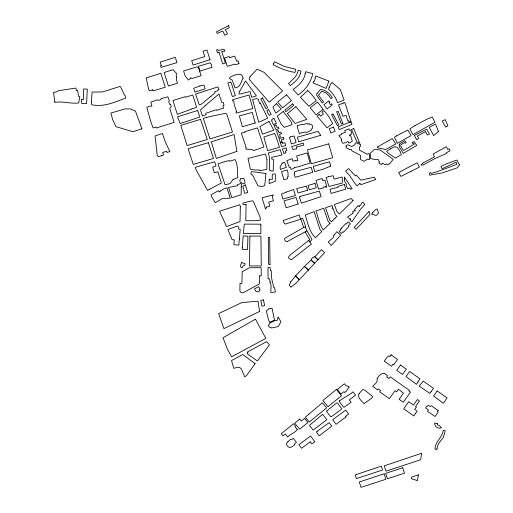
<?xml version="1.0" encoding="UTF-8"?>
<svg xmlns="http://www.w3.org/2000/svg" width="513" height="513" viewBox="0 0 513 513"><rect width="100%" height="100%" fill="white"/><g stroke="black" fill="none" stroke-linecap="round" stroke-linejoin="round"><path stroke-width="0.77" d="M309.781 241.963L311.936 239.686C309.878 234.531 305.299 230.401 305.055 224.514L302.574 218.211L300.721 218.782L303.651 227.528L284.651 238.372L284.651 239.872L285.491 241.02L286.889 241.751L306.819 230.978M308.679 240.52L311.41 244.105L291.378 259.732L288.793 258.302L288.627 256.782L290.082 255.051L309.737 239.674L305.12 231.902M303.651 227.528L305.402 226.977M259.616 275.847L259.61 283.804L243.361 292.654L241.674 292.808L240.321 291.692L239.898 290.807L239.994 283.407L241.905 283.407L242.194 271.749L249.305 267.78L261.188 267.671L261.239 275.827L259.616 275.847M270.697 170.316L270.697 170.964L273.224 171.015L273.493 159.434L271.717 158.998L271.749 157.356L281.996 155.022L280.239 149.604L268.325 153.009L269.626 158.055L269.543 170.053L270.697 170.316M242.251 247.689L242.245 249.267L247.542 249.517L247.914 236.172L243.22 235.897L242.251 247.689M241.245 186.944L241.129 194.767L231.825 197.729L228.554 187.412L237.596 185.719L237.275 184.757L241.059 183.417L241.77 185.93L241.245 186.944M270.139 281.746L269.909 282.919L270.608 282.913L271.101 286.421L270.755 292.384A22.29 22.29 0 0 0 275.436 291.891L274.538 287.549L273.795 287.543L271.691 278.617L271.23 270.588L270.46 270.575L270.12 267.594L267.978 267.497L268.068 278.848L269.511 278.835L270.139 281.746M346.153 146.564L346.14 147.763L350.058 149.706L351.585 149.539L351.745 150.739L360.466 155.336L360.613 159.562L363.98 161.338L367.552 159.094L368.789 159.755L369.629 159.222L369.443 154.015L368.571 153.554L367.379 154.304L359.536 150.162L359.414 146.93L360.607 146.179L360.177 143.954L359.677 144.268L355.964 142.761L355.124 143.287L354.938 144.692L351.783 146.481L347.731 144.743L346.063 145.795L346.153 146.564M249.902 236.044L249.44 265.92L261.264 265.92L260.931 236.095L249.902 236.044M269.242 179.236L269.171 183.648L275.173 181.32L275.564 176.414L275.192 174.01L272.98 173.952L272.159 175.773L272.403 179.294L269.242 179.236M246.067 204.533L245.785 220.731L254.903 220.731L260.213 220.212L260.194 217.371L253.313 201.352L252.095 200.763L242.982 202.975L242.995 204.507L246.067 204.533M266.984 159.537L266.798 169.431L259.398 170.746L259.18 169.97L255.147 170.04L250.363 169.239L248.016 158.453L265.407 154.022L266.984 159.537M240.347 206.81L240.026 221.558L226.605 226.547L219.558 211.196L239.763 204.745L240.347 206.81M81.747 99.407L81.638 103.408L86.614 103.536L87.281 89.095L83.606 88.999L83.33 99.451L81.747 99.407M176.626 77.341L176.543 80.009L177.447 83.177L168.399 86.024L164.141 72.506L173.08 69.691L176.581 73.5L176.145 75.097L176.626 77.341M260.867 225.278L260.854 233.601L243.399 233.601L244.226 224.098L260.809 224.194L260.867 225.278M91.417 101.85L91.34 103.485L91.878 104.774C103.741 107.307 114.752 102.125 125.608 98.156L125.3 95.803L124.435 94.995L120.446 86.556L119.369 86.626L102.677 91.898L92.084 92.096L91.417 101.85M296.661 146.936L296.533 148.847L292.929 149.482L291.634 146.615L303.266 143.05L303.843 145.102L296.661 146.936M344.415 179.563L344.345 180.582L346.371 184.109L346.128 185.398L347.699 188.656L349.969 188.008L350.334 189.284L352.207 188.746L344.383 177.062L344.415 179.563M239.34 238.949L238.827 245.163L233.877 244.727L234.294 239.802L232.139 239.718L227.881 229.548L237.147 226.124L238.442 226.682L238.891 229.183L240.231 229.26L239.34 238.949M437.012 448.888L436.961 449.497L434.947 449.01C434.998 441.648 442.501 437.557 443.226 430.445L445.271 430.734L443.399 437.371L438.718 443.335A15.441 15.441 0 0 0 437.012 448.888M273.57 63.868L273.474 64.869C280.278 68.434 287.421 71.256 295.046 72.429L295.648 69.21L284.459 66.53L274.526 61.752L273.57 63.868M246.041 147.353L245.868 149.11L251.857 149.424L253.582 150.61L263.894 147.026L257.462 127.891L244.759 131.713L244.823 132.508L241.334 133.053L246.041 147.353M54.814 101.574L54.737 102.35C62.836 101.003 70.653 103.972 78.72 102.959L79.797 96.591L78.483 96.232L77.655 90.506L76.36 90.75L75.975 88.063L58.373 90.698L56.892 91.865L53.538 92.385L54.814 101.574M265.984 173.503L264.721 185.642L262.04 186.52L258.09 185.956L252.556 175.036L251.255 174.484L250.876 173.118L251.556 171.599L265.984 173.503M326.852 410.887L326.768 411.702L330.558 416.582L331.372 416.691L341.44 409.297L341.562 408.483L337.477 403.026L336.663 402.923L326.852 410.887M300.394 73.423C299.124 78.861 294.436 82.26 290.3 85.6L288.505 83.51C292.404 79.624 297.425 76.29 298.136 70.281L300.958 71.025L300.394 73.423M399.217 144.935L399.544 147.122L403.263 153.387L416.768 145.423L414.062 141.569L412.08 142.62L412.523 143.383L413.664 143.063L414.203 144.14L403.718 150.508L402.981 149.745A23.367 23.367 0 0 1 401.423 147.103L400.653 146.013L400.993 144.692L404.706 142.537L405.424 143.185L406.232 142.71L404.795 140.722L399.665 143.845L399.217 144.935M421.615 453.255L420.66 459.763L385.981 471.152L384.243 465.862L421.615 453.255M377.651 146.917L377.51 147.834L385.731 149.463L395.837 143.999L392.208 138.561L377.651 146.917M377.241 378.568L376.882 382.121L372.637 386.334L377.645 389.861L378.318 388.899L380.614 390.521L379.671 391.861L389.418 398.678L394.952 390.797L396.645 391.772L398.473 389.175L403.455 393.15L399.101 399.313L403.282 402.25L410.477 392.079L408.733 390.848L409.387 390.322L402.211 385.327A35.564 35.564 0 0 0 398.447 382.679L390.278 376.792L389.027 378.568L386.738 376.959L387.552 375.798L384.09 373.105C380.883 373.438 378.665 375.875 377.241 378.568M418.396 474.839L417.441 480.636L411.24 478.629L411.753 477.045L418.396 474.839M339.516 400.724L339.369 401.519L343.498 407.053L344.3 407.175L351.097 402.192L349.244 399.922L355.58 395.1L352.931 391.836L351.072 393.516L339.516 400.724M305.197 73.442C304.28 80.554 298.598 85.613 293.077 89.512L298.149 94.956C305.754 89.89 310.711 82.369 312.821 73.622L305.594 71.717L305.197 73.442M283.612 220.366L283.259 221.86L285.164 224.098L300.554 219.301L299.201 214.941L283.612 220.366M437.512 423.706L437.236 424.783L439.038 425.386L441.456 427.695C438.288 429.477 434.255 426.444 434.626 422.962L437.512 423.706M278.008 317.759L277.212 320.343L275.391 320.401L269.889 323.152L268.28 325.595L269.883 327.499L270.851 327.461L271.492 328.019L278.27 326.563L280.932 321.798L278.258 317.105L278.008 317.759M333.905 235.352L333.238 237.525L328.23 242.001L331.244 245.522L340.67 235.172L336.938 231.671L333.905 235.352M297.668 125.525L297.239 126.916L299.297 133.47L304.857 132.033C307.351 133.168 309.301 131.046 311.385 130.193L311.135 129.25L312.295 128.455L312.802 127.025L312.417 125.576L311.231 124.646L309.794 124.582L309.538 123.659L307.364 124.223L307.172 123.505L305.94 123.614L303.427 124.768L302.106 124.422L297.668 125.525M329.134 87.518L328.557 89.358L332.046 92.891L335.47 97.746L337.605 102.664L344.082 100.022L340.363 89.647L331.982 82.446L330.455 84.318L329.134 87.518M250.075 76.546L249.171 79.316L269.171 102.132L282.657 90.955L263.951 72.295L257.141 69.223L250.075 76.546M243.015 78.123C241.052 81.849 240.251 87.62 235.069 87.87L232.229 80.099L229.516 78.521L230.113 77.162C233.562 75.417 242.354 71.063 243.015 78.123M241.54 262.553L240.494 265.638L241.033 267.523L242.213 267.869L242.963 266.035L244.438 265.426L245.201 263.778L241.54 262.553M328.904 81.125L326.14 88.409L312.962 82.824L313.501 81.4L314.103 81.638L315.578 77.912L314.963 77.668L315.649 75.93L328.904 81.125M239.558 91.545L238.917 93.315L239.609 94.161L250.043 91.526L251.633 97.271L256.423 95.918L245.567 80.945L239.558 91.545M341.677 139.869L341.401 140.549L342.363 142.864L343.017 143.294L345.589 142.685L348.045 141.421L348.705 142.992L349.417 142.973L352.309 141.248L350.61 135.528L349.706 135.868L349.366 135.06L351.232 134.246L351.655 132.54L350.469 129.956L349.597 130.206L348.987 128.84L344.742 130.61L345.416 132.335L341.511 133.598L341.761 134.316L338.753 135.618L340.959 138.125L341.677 139.869M240.373 178.954L239.834 180.249L240.199 182.07L243.925 184.039L245.131 182.731L243.758 178.235L240.373 178.954M259.873 289.89L259.443 290.871A2.411 2.411 0 0 1 255.673 290.993L254.525 288.8L258.693 286.626L259.841 288.819L259.873 289.89M290.756 281.855L289.268 285.202L290.954 287.235L296.456 282.766L324.646 252.601L321.491 249.664L314.835 256.801L317.977 259.745L314.597 256.724L312.359 257.667L311.077 259.995L314.629 263.297L311.147 260.059L304.337 266.516L308.634 270.107L304.414 266.433L295.571 275.891L290.756 281.855M359.138 393.618L358.305 395.44C359.004 398.806 361.678 401.346 364.063 403.635L371.765 398.056L372.675 396.549L364.814 390.156L362.723 389.489L359.138 393.618M317.053 93.635L316.515 94.758L317.707 96.899L322.311 102.953L323.6 101.959L318.528 95.367L321.664 91.199L325.992 92.885L328.891 95.751L330.975 98.695L332.302 97.765C329.801 93.308 325.665 89.999 320.497 89.416L317.053 93.635M288.075 176.312L287.306 177.844L287.517 178.755L283.933 179.762L281.496 171.611L287.293 169.97L288.005 172.727L288.075 176.312M349.154 386.892L346.346 391.137L344.646 392.554L343.941 391.675L341.01 394.067L337.304 389.514L344.415 383.743L345.974 385.564L349.154 386.892M266.568 207.072L265.503 209.092L262.092 197.819L273.429 194.908L272.288 196.626L273.48 200.795L268.671 202.16L269.819 206.149L266.568 207.072M294.635 173.785L294.231 174.542L295.193 177.318L312.783 172.317L311.102 167.27L294.815 171.631L294.43 172.336L294.635 173.785M379.338 161.967L378.85 162.845L381.467 164.596L382.499 163.083L385.218 164.801L386.507 163.859L387.674 164.853L388.989 163.724L389.502 164.064L393.138 159.357L380.422 150.162L374.676 149.168L370.271 153.175L370.508 158.543L374.997 159.562L378.337 159.556L379.338 161.967M287.94 441.661L286.568 443.604L286.632 444.643L287.37 446.15L289.653 447.573L291.891 446.842L294.892 444.7L294.391 444.034L296.45 442.386L293.282 438.333L291.083 439.763L290.653 439.237L287.94 441.661M282.208 163.153L280.143 166.84L280.297 169.476L286.389 167.276L284.529 162.14L282.208 163.153M350.648 218.942L350.026 220.032L351.937 221.802L360.004 209.964L364.692 204.546L363.589 202.712L362.178 202.417L360.53 205.258L359.068 205.963L359.389 206.572L358.119 205.707L354.175 210.054L355.387 210.875L354.643 210.702L352.431 211.94L353.329 213.087L347.558 217.018L349.956 219.256L350.648 218.942M417.877 382.05L416.537 384.34L406.02 376.504L409.592 371.444L419.923 378.761L417.877 382.05M372.509 212.831L371.713 214.145L376.176 215.473L378.581 213.28L377.228 209.009L375.574 209.554L372.509 212.831M391.079 354.759L389.938 356.644L389.091 355.823L386.949 357.375L384.256 361.107L391.56 366.282L393.009 364.224L393.74 364.743L397.53 359.466L391.079 354.759M415.35 413.561L413.863 415.998L403.699 408.765L408.765 401.698L413.484 405.052L417.383 399.518L419.461 400.98L415.556 406.52L416.453 407.155L414.696 409.297L417.14 411.343L415.35 413.561M247.901 352.578L247.202 353.707L257.398 360.972L269.421 344.871L266.619 341.62L247.542 351.918L247.901 352.578M161.217 98.643L160.563 99.695L158.575 100.324L157.453 99.804L150.937 102.087L151.893 106.133L148.853 106.306L146.84 107.621L150.925 122.017L153.118 127.917L155.946 127.025L156.26 128.032L174.144 122.389L169.765 108.499L171.265 106.608L170.502 104.184L169.636 104.453L168.655 101.343L169.444 100.811L167.847 96.745L161.217 98.643M255.121 363.704L246.708 375.311L244.784 376.997L241.36 368.918L239.77 367.552L237.724 367.237L233.806 368.385L231.523 360.581L242.79 354.483L255.121 363.704M438.179 410.56L437.499 411.535L438.224 412.035L435.062 416.498L427.457 411.227L428.393 409.906L425.546 407.918L426.976 405.879L427.592 406.309L428.252 405.373L430.234 406.45L431.369 405.757L438.179 410.56M431.157 391.624L429.926 393.388L419.134 386.154L423.257 381.114L433.472 388.328L431.157 391.624M308.935 414.106L305.338 417.21L309.268 422.007L326.608 407.854L322.414 402.743L308.935 414.106M400.493 365.025L396.735 370.348L402.538 374.445L406.296 369.11L400.493 365.025M437.159 390.932L433.594 395.978L443.328 403.256L447.086 397.947L437.159 390.932M459.462 164.929L457.365 167.789L442.11 172.926L429.657 175.202L429.535 173.009L430.478 172.522L431.112 173.458L437.679 171.496L456.57 164.474L456.249 162.166L442.155 168.726L440.923 166.43L446.13 163.961L456.936 160.05L459.462 164.929M233.146 179.403L229.856 183.686L225.085 184.757L217.993 163.852L224.707 161.582L229.324 160.575L229.548 161.287L235.069 159.537C238.269 164.827 236.948 171.772 237.852 177.697L233.146 179.403M341.248 228.33L340.343 229.484L340.837 229.946L339.292 231.613L341.312 233.498L342.864 231.831L343.364 232.299L347.994 227.503L348.904 226.348L348.404 225.887L350.405 223.739L348.385 221.853L346.384 224.001L345.884 223.533L341.248 228.33M346.031 416.941L336.066 424.296L332.68 419.705L345.691 410.092L348.628 414.062L345.57 416.319L346.031 416.941M329.699 101.914L329.038 102.626L329.859 103.921L330.5 104.575L331.834 103.799L332.238 104.934L327.018 108.903L323.908 104.767L328.897 100.817L329.699 101.914M368.982 211.548L354.15 227.413L356.137 229.266L369.995 214.434L368.982 211.548M422.904 163.038L420.923 165.128L423.058 165.013L435.357 158.382L446.669 153.4L446.336 152.771L450.081 150.784L449.022 148.712L447.721 149.418L446.31 146.769L433.1 154.08L434.556 156.869L422.904 163.038M335.104 218.121L331.436 221.847L329.724 220.109L325.531 207.752L332.033 205.521L332.757 207.618L332.078 207.983L332.424 208.971L333.168 208.708L335.278 214.633L336.977 216.383L335.104 218.121M276.424 103.658L272.935 107.185L275.834 113.129L281.175 108.955L276.424 103.658M353.072 200.525L339.375 214.056L336.919 211.459L334.335 204.565L351.097 198.531L353.072 200.525M321.818 231.459L315.482 237.724C309.185 231.825 307.832 222.918 305.28 215.094L314.103 211.645L320.009 229.632L321.818 231.459M317.105 431.388L316.406 432.068L319.201 435.858L331.764 426.079L329.192 422.609L317.105 431.388M330.013 223.373L323.273 229.933C319.176 224.252 318.458 217.397 315.873 211.029L323.69 208.272L328.006 221.141L330.013 223.373M297.335 429.477C294.828 433.081 290.486 433.69 287.684 437.134L285.369 433.972L282.919 435.845L281.214 433.754L293.551 423.719L295.526 426.149L294.962 426.579L297.335 429.477M359.882 183.398L357.131 185.924L354.63 183.096L349.962 175.965L345.647 171.15L348.539 168.591L355.317 175.831L356.323 175.106L360.825 180.178L374.169 177.229L375.798 179.403L360.992 184.686L359.882 183.398M307.781 90.557L300.432 97.278L308.922 106.3L316.367 100.554L311.07 93.719L307.781 90.557M205.104 105.761L200.506 109.814L202.411 115.951L206.034 114.758L205.598 113.424L206.553 113.065L216.377 109.679L216.64 110.359L223.636 108.025L222.841 105.87L224.066 105.409L223.136 102.247L221.808 102.472L218.955 93.969L205.104 105.761M268.838 308.839L266.356 310.987L268.344 319.381L269.588 322.433L274.493 320.086L272.044 308.313L268.838 308.839M438.442 131.501L433.652 135.586L429.246 127.416L435.479 124.056L438.442 131.501M190.862 77.97L188.444 80.022L185.046 75.712L183.59 70.98L196.992 66.805L198.614 67.934L201.07 75.751L192.195 78.438L190.862 77.97M319.163 114.361L317.124 116.06L326.973 127.833L332.687 123.678L328.82 116.688L324.011 110.513L321.933 112.161L323.421 114.04L320.702 116.194L319.163 114.361M294.648 167.475L293.244 168.649L291.102 169.412L290.287 167.135L289.319 167.482L286.799 160.684L292.154 158.652L292.968 161.262L295.738 160.351L295.905 160.947L297.854 160.389L296.61 155.984L307.229 152.97L310.064 163.083L297.809 166.911L294.648 167.475M322.606 414.324L309.422 425.38L313.193 430.112L326.852 419.666L322.606 414.324M210.894 96.29L201.07 104.421L199.692 105.018L198.916 104.056L195.575 94.078L217.89 86.909L219.038 89.64L217.807 90.019L217.993 90.647L214.658 91.692L215.03 92.891L210.894 96.29M220.282 191.112L219.288 191.933L218.397 190.656L210.997 194.799L211.401 196.364L215.261 202.68L222.745 198.345L230.286 198.23L226.964 187.822L224.053 188.726L220.282 191.112M292.622 103.857L284.76 110.289L285.863 111.712L293.846 105.197L292.622 103.857M295.866 106.698L287.376 113.623L295.129 123.498L306.793 119.356L295.866 106.698M299.746 419.102L294.783 423.154L299.707 429.182L307.941 422.455L304.594 418.358L301.323 421.032L299.746 419.102M286.536 94.809L277.616 102.074L282.663 107.775L291.448 100.612L286.536 94.809M336.419 389.476L322.908 400.454L327.993 406.719L341.511 395.735L336.419 389.476M310.237 441.84L301.522 448.279L298.867 444.694L310.609 436.005L314.847 441.744L311.814 443.976L310.237 441.84M283.214 111.481L277.283 116.105L281.041 123.813L284.311 127.371L292.077 124.614L290.852 121.312L283.214 111.481M323.139 109.333L316.059 114.784L310.173 107.794L317.553 102.1L323.139 109.333M396.337 135.964L394.414 137.285L397.338 143.332L411.08 135.599L407.873 130.001L396.337 135.964M228.708 25.65L216.512 31.857L217.236 33.512L221.77 31.357L223.129 31.511L224.707 35.243L227.599 33.864L225.22 29.741L229.215 27.811L228.708 25.65M446.688 126.32L445.592 127.051L442.296 121.074L445.207 119.644L447.939 125.909L446.688 126.32M414.857 125.704L409.868 128.923L412.971 134.675L434.915 122.274L432.254 117.028L426.207 119.535L414.857 125.704M236.647 111.552L235.845 112.078L236.313 113.117L252.8 108.499L249.036 95.02L232.549 99.708L232.633 100.843L233.665 100.837L234.37 105.319L236.647 111.552M211.85 67.363L199.967 71.089L198.448 66.26L210.272 62.817L211.497 64.644L211.85 67.363M262.451 97.919L260.835 98.964L265.901 108.576L267.639 107.73L262.451 97.919M286.831 150.309L285.305 151.284L285.895 152.765L283.894 153.502L282.426 148.994L286.376 147.866L286.831 150.309M390.355 148.892L386.622 151.226L387.623 152.778L395.414 158.126L401.378 154.605L400.172 151.508L397.415 147.385L394.709 146.68L390.355 148.892M191.849 108.936L177.351 114.373L172.932 100.542L185.308 96.643L185.501 97.258L192.734 94.982L196.646 107.384L191.849 108.936M411.112 171.265L400.929 176.421L398.601 172.592L417.12 162.756L419.435 167.046L411.112 171.265M255.48 319.15L223.001 337.746L227.413 349.109L231.607 356.824L265.83 338.4L255.48 319.15M273.852 118.33L271.723 119.542L272.102 120.311L271.518 120.626L273.512 124.672L276.404 123.235L273.852 118.33M269.024 121.453L259.892 126.531L262.483 134.156L273.737 130.206L269.024 121.453M209.342 189.374L207.521 190.381L196.062 169.713L195.203 167.315L214.671 161.775L216.037 166.077L212.581 167.174L214.357 172.766L217.884 171.823L221.372 182.994L209.342 189.374M300.137 196.447L299.342 196.883L301.362 203.161L321.093 196.626L319.304 191.073L300.137 196.447M425.476 131.661L417.383 136.035L418.73 138.529L416.62 139.671L414.344 135.464L426.662 129.167L429.49 134.047L427.265 134.97L425.476 131.661M268.53 109.577L266.831 110.487L267.85 113.29L269.434 115.316L271.133 114.405L268.53 109.577M333.033 114.008L331.603 114.771L337.426 125.659L338.856 124.896L333.033 114.008M245.368 184.981L242.861 186.322L244.637 193.388L247.766 192.522L245.368 184.981M275.802 124.896L274.051 125.768L276.065 129.86L279.008 128.455L278.219 126.923L277.052 127.41L275.802 124.896M290.326 136.926L289.505 137.337L291.358 143.909L296.059 142.569L294.186 135.996L290.326 136.926M260.29 103.023L259.52 103.395L258.353 99.221L256.519 98.528L252.601 99.612L258.738 122.299L267.683 118.176L260.29 103.023M259.52 311.494L223.931 328.615L218.621 313.597L241.828 302.561L258.058 301.195L259.52 311.494M356.432 474.499L355.259 475.064L356.432 478.597L382.583 470.004L381.306 466.125L356.432 474.499M286.408 192.042L281.554 194.183L282.939 199.063L295.443 195.498L293.545 189.541L286.408 192.042M161.287 65.542L160.569 65.85L161.063 67.376L176.831 62.676L175.626 58.046L175.177 57.392L160.171 62.099L161.287 65.542M330.705 166L323.203 169.2L314.77 171.599L313.289 166.379L329.513 161.755L330.705 166M199.871 85.979L193.715 88.281L194.908 92.09L205.142 88.877L203.95 85.068L199.871 85.979M353.726 128.564L351.508 129.488L356.843 141.735L359.716 143.204L353.726 128.564M350.847 121.677L338.17 126.968L339.273 129.629L351.982 124.332L350.847 121.677M320.689 135.285L298.713 141.812L297.405 137.163L318.079 131.366L320.689 135.285M333.424 127.051L329.199 128.801L330.936 132.982L335.143 131.245L333.424 127.051M298.124 204.007L286.196 207.803L284.003 200.878L296.02 197.402L298.124 204.007M343.133 103.094L338.497 104.941L342.985 116.323L346.012 115.31L347.788 120.786L348.648 120.529L349.244 122.344L350.969 121.773L345.352 103.889L344.685 102.491L343.133 103.094M342.889 123.421L341.382 124.011L336.605 111.744L338.112 111.161L342.889 123.421M161.249 155.785L158.395 156.619L157.299 155.849L155.067 135.971L162.416 133.438L165.276 141.819L169.848 151.579L166.981 152.457L166.603 151.354L162.698 152.387L163.493 155.112L161.249 155.785M255.211 122.979L242.328 126.724L239.321 115.932L252.268 112.392L255.211 122.979M219.057 52.262L217.512 52.801L216.486 49.998L217.839 49.607L218.307 50.511L224.008 49.274L224.944 51.159L221.712 51.441L225.38 63.093L222.706 63.933L219.057 52.262M236.897 151.38L216.345 158.434L211.343 141.889L234.095 134.496L236.897 151.38M238.981 63.631L235.608 64.683L234.55 64.157L227.285 66.357L224.611 57.918L229.157 56.552L229.503 57.687L234.659 56.109L236.833 61.355L238.231 60.893L238.981 63.631M152.63 89.794L149.527 90.827L148.706 89.499L146.122 77.931L160.877 73.288L165.263 87.229L152.983 90.91L152.63 89.794M197.646 110.494L177.536 116.791L180.127 123.562L199.82 117.054L197.646 110.494M206.752 117.317L203.353 118.439L209.952 138.876L232.46 132.04L226.874 114.361L225.284 113.309L206.752 117.317M274.372 133.553L263.862 137.003L267.664 150.681L279.502 147.308L275.526 135.124L274.372 133.553M281.592 133.662L279.521 134.342L280.367 136.933L278.668 137.49L276.539 131.02L278.245 130.462L278.963 132.643L280.784 132.046L281.592 133.662M283.939 138.985L281.47 139.792L282.047 141.582L280.194 142.191L278.989 138.651L283.291 137.266L283.939 138.985M384.128 473.839L359.286 481.976L361.024 487.35L385.885 479.257L384.128 473.839M402.737 467.747L385.693 473.326L387.462 478.744L404.494 473.178L402.737 467.747M282.221 142.402L280.431 142.98L281.675 146.724L285.728 145.545L284.959 142.742L282.554 143.416L282.221 142.402M141.909 128.834L132.835 131.713L115.906 126.64L112.616 119.439L110.821 113.072L125.268 108.839L130.27 108.955L135.413 110.975L141.909 128.834M210.016 59.732L193.087 65.055L191.702 60.701L204.758 56.603L203.052 51.178L206.938 49.96L210.016 59.732M230.606 82.086L227.791 82.959L232.325 96.476L235.332 95.726L231.536 83.632L230.606 82.086M200.577 119.317L180.826 125.384L187.11 145.589L207.265 139.517L200.577 119.317M208.31 142.697L188.091 148.732L193.279 164.397L213.523 158.485L208.31 142.697M325.531 186.617L323.241 187.271L323.408 187.925L318.599 189.13L315.982 180.3L322.17 178.543L322.78 180.717L324.96 180.095L326.839 187.059L325.717 187.341L325.531 186.617M315.027 183.436L308.024 185.45L309.256 189.791L316.271 187.796L315.027 183.436M344.396 184.526L337.83 186.418L338.073 187.271L329.974 189.31L331.122 193.414L345.743 189.22L344.396 184.526M307.563 190.252L298.04 192.971L296.668 188.675L306.441 186.181L307.563 190.252M328.705 143.852L307.415 149.899L311.353 163.762L332.642 157.715L328.705 143.852M328.589 176.709L326.088 177.415L328.98 186.443L342.37 183.032L342.158 177.011L334.13 179.108L333.168 175.715L328.589 176.709M263.522 299.925L260.809 300.451L261.912 306.146L264.625 305.626L263.522 299.925M270.03 264.336L268.652 264.355L268.299 237.391L269.684 237.372L270.03 264.336M297.431 277.629L295.571 275.891L299.124 279.521L297.431 277.629"/></g></svg>
